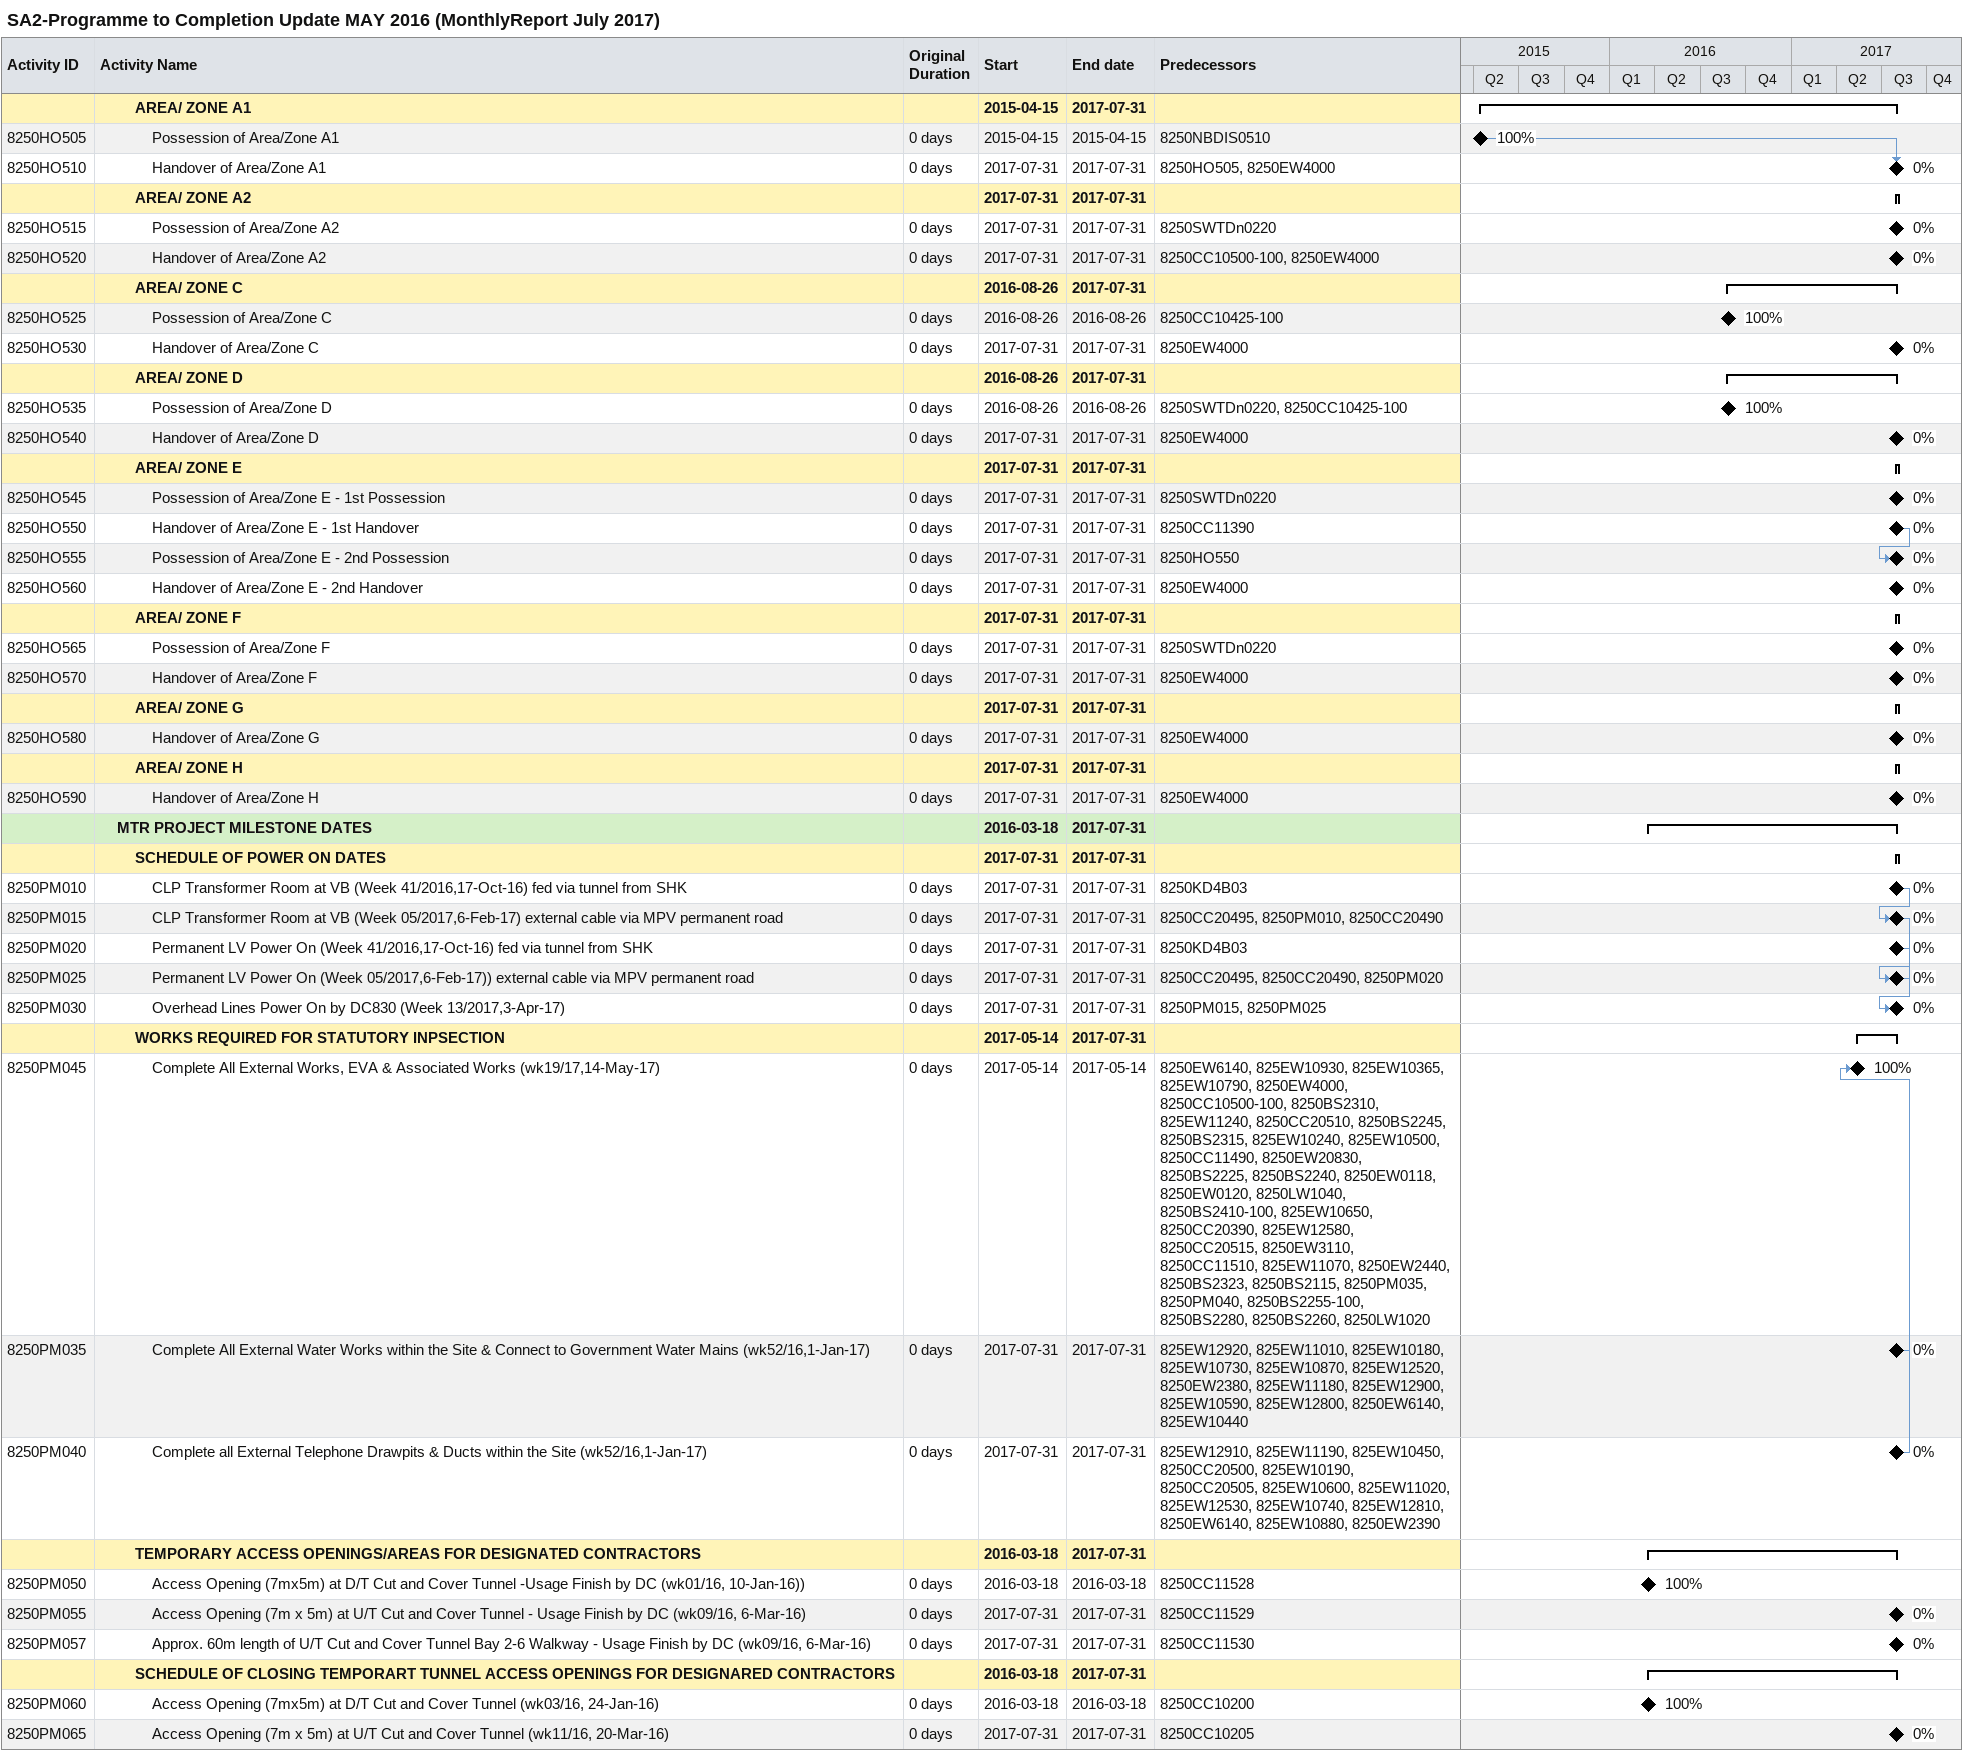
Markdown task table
SA2-Programme to Completion Update MAY 2016 (MonthlyReport July 2017)

| ID | Level | Task | Original duration | Start | Finish | Predecessors | % complete |
|---|---|---|---|---|---|---|---|
|  | 3 | **AREA/ ZONE A1** |  | 2015-04-15 | 2017-07-31 |  |  |
| 8250HO505 | 4 | Possession of Area/Zone A1 | 0d | 2015-04-15 | 2015-04-15 | 8250NBDIS0510 | 100 |
| 8250HO510 | 4 | Handover of Area/Zone A1 | 0d | 2017-07-31 | 2017-07-31 | 8250HO505, 8250EW4000 | 0 |
|  | 3 | **AREA/ ZONE A2** |  | 2017-07-31 | 2017-07-31 |  |  |
| 8250HO515 | 4 | Possession of Area/Zone A2 | 0d | 2017-07-31 | 2017-07-31 | 8250SWTDn0220 | 0 |
| 8250HO520 | 4 | Handover of Area/Zone A2 | 0d | 2017-07-31 | 2017-07-31 | 8250CC10500-100, 8250EW4000 | 0 |
|  | 3 | **AREA/ ZONE C** |  | 2016-08-26 | 2017-07-31 |  |  |
| 8250HO525 | 4 | Possession of Area/Zone C | 0d | 2016-08-26 | 2016-08-26 | 8250CC10425-100 | 100 |
| 8250HO530 | 4 | Handover of Area/Zone C | 0d | 2017-07-31 | 2017-07-31 | 8250EW4000 | 0 |
|  | 3 | **AREA/ ZONE D** |  | 2016-08-26 | 2017-07-31 |  |  |
| 8250HO535 | 4 | Possession of Area/Zone D | 0d | 2016-08-26 | 2016-08-26 | 8250SWTDn0220, 8250CC10425-100 | 100 |
| 8250HO540 | 4 | Handover of Area/Zone D | 0d | 2017-07-31 | 2017-07-31 | 8250EW4000 | 0 |
|  | 3 | **AREA/ ZONE E** |  | 2017-07-31 | 2017-07-31 |  |  |
| 8250HO545 | 4 | Possession of Area/Zone E - 1st Possession | 0d | 2017-07-31 | 2017-07-31 | 8250SWTDn0220 | 0 |
| 8250HO550 | 4 | Handover of Area/Zone E - 1st Handover | 0d | 2017-07-31 | 2017-07-31 | 8250CC11390 | 0 |
| 8250HO555 | 4 | Possession of Area/Zone E - 2nd Possession | 0d | 2017-07-31 | 2017-07-31 | 8250HO550 | 0 |
| 8250HO560 | 4 | Handover of Area/Zone E - 2nd Handover | 0d | 2017-07-31 | 2017-07-31 | 8250EW4000 | 0 |
|  | 3 | **AREA/ ZONE F** |  | 2017-07-31 | 2017-07-31 |  |  |
| 8250HO565 | 4 | Possession of Area/Zone F | 0d | 2017-07-31 | 2017-07-31 | 8250SWTDn0220 | 0 |
| 8250HO570 | 4 | Handover of Area/Zone F | 0d | 2017-07-31 | 2017-07-31 | 8250EW4000 | 0 |
|  | 3 | **AREA/ ZONE G** |  | 2017-07-31 | 2017-07-31 |  |  |
| 8250HO580 | 4 | Handover of Area/Zone G | 0d | 2017-07-31 | 2017-07-31 | 8250EW4000 | 0 |
|  | 3 | **AREA/ ZONE H** |  | 2017-07-31 | 2017-07-31 |  |  |
| 8250HO590 | 4 | Handover of Area/Zone H | 0d | 2017-07-31 | 2017-07-31 | 8250EW4000 | 0 |
|  | 2 | **MTR PROJECT MILESTONE DATES** |  | 2016-03-18 | 2017-07-31 |  |  |
|  | 3 | **SCHEDULE OF POWER ON DATES** |  | 2017-07-31 | 2017-07-31 |  |  |
| 8250PM010 | 4 | CLP Transformer Room at VB (Week 41/2016,17-Oct-16) fed via tunnel from SHK | 0d | 2017-07-31 | 2017-07-31 | 8250KD4B03 | 0 |
| 8250PM015 | 4 | CLP Transformer Room at VB (Week 05/2017,6-Feb-17) external cable via MPV permanent road | 0d | 2017-07-31 | 2017-07-31 | 8250CC20495, 8250PM010, 8250CC20490 | 0 |
| 8250PM020 | 4 | Permanent LV Power On (Week 41/2016,17-Oct-16) fed via tunnel from SHK | 0d | 2017-07-31 | 2017-07-31 | 8250KD4B03 | 0 |
| 8250PM025 | 4 | Permanent LV Power On (Week 05/2017,6-Feb-17)) external cable via MPV permanent road | 0d | 2017-07-31 | 2017-07-31 | 8250CC20495, 8250CC20490, 8250PM020 | 0 |
| 8250PM030 | 4 | Overhead Lines Power On by DC830 (Week 13/2017,3-Apr-17) | 0d | 2017-07-31 | 2017-07-31 | 8250PM015, 8250PM025 | 0 |
|  | 3 | **WORKS REQUIRED FOR STATUTORY INPSECTION** |  | 2017-05-14 | 2017-07-31 |  |  |
| 8250PM045 | 4 | Complete All External Works, EVA & Associated Works (wk19/17,14-May-17) | 0d | 2017-05-14 | 2017-05-14 | 8250EW6140, 825EW10930, 825EW10365, 825EW10790, 8250EW4000, 8250CC10500-100, 8250BS2310, 825EW11240, 8250CC20510, 8250BS2245, 8250BS2315, 825EW10240, 825EW10500, 8250CC11490, 8250EW20830, 8250BS2225, 8250BS2240, 8250EW0118, 8250EW0120, 8250LW1040, 8250BS2410-100, 825EW10650, 8250CC20390, 825EW12580, 8250CC20515, 8250EW3110, 8250CC11510, 825EW11070, 8250EW2440, 8250BS2323, 8250BS2115, 8250PM035, 8250PM040, 8250BS2255-100, 8250BS2280, 8250BS2260, 8250LW1020 | 100 |
| 8250PM035 | 4 | Complete All External Water Works within the Site & Connect to Government Water Mains (wk52/16,1-Jan-17) | 0d | 2017-07-31 | 2017-07-31 | 825EW12920, 825EW11010, 825EW10180, 825EW10730, 825EW10870, 825EW12520, 8250EW2380, 825EW11180, 825EW12900, 825EW10590, 825EW12800, 8250EW6140, 825EW10440 | 0 |
| 8250PM040 | 4 | Complete all External Telephone Drawpits & Ducts within the Site (wk52/16,1-Jan-17) | 0d | 2017-07-31 | 2017-07-31 | 825EW12910, 825EW11190, 825EW10450, 8250CC20500, 825EW10190, 8250CC20505, 825EW10600, 825EW11020, 825EW12530, 825EW10740, 825EW12810, 8250EW6140, 825EW10880, 8250EW2390 | 0 |
|  | 3 | **TEMPORARY ACCESS OPENINGS/AREAS FOR DESIGNATED CONTRACTORS** |  | 2016-03-18 | 2017-07-31 |  |  |
| 8250PM050 | 4 | Access Opening (7mx5m) at D/T Cut and Cover Tunnel -Usage Finish by DC (wk01/16, 10-Jan-16)) | 0d | 2016-03-18 | 2016-03-18 | 8250CC11528 | 100 |
| 8250PM055 | 4 | Access Opening (7m x 5m) at U/T Cut and Cover Tunnel - Usage Finish by DC (wk09/16, 6-Mar-16) | 0d | 2017-07-31 | 2017-07-31 | 8250CC11529 | 0 |
| 8250PM057 | 4 | Approx. 60m length of U/T Cut and Cover Tunnel Bay 2-6 Walkway - Usage Finish by DC (wk09/16, 6-Mar-16) | 0d | 2017-07-31 | 2017-07-31 | 8250CC11530 | 0 |
|  | 3 | **SCHEDULE OF CLOSING TEMPORART TUNNEL ACCESS OPENINGS FOR DESIGNARED CONTRACTORS** |  | 2016-03-18 | 2017-07-31 |  |  |
| 8250PM060 | 4 | Access Opening (7mx5m) at D/T Cut and Cover Tunnel (wk03/16, 24-Jan-16) | 0d | 2016-03-18 | 2016-03-18 | 8250CC10200 | 100 |
| 8250PM065 | 4 | Access Opening (7m x 5m) at U/T Cut and Cover Tunnel (wk11/16, 20-Mar-16) | 0d | 2017-07-31 | 2017-07-31 | 8250CC10205 | 0 |
